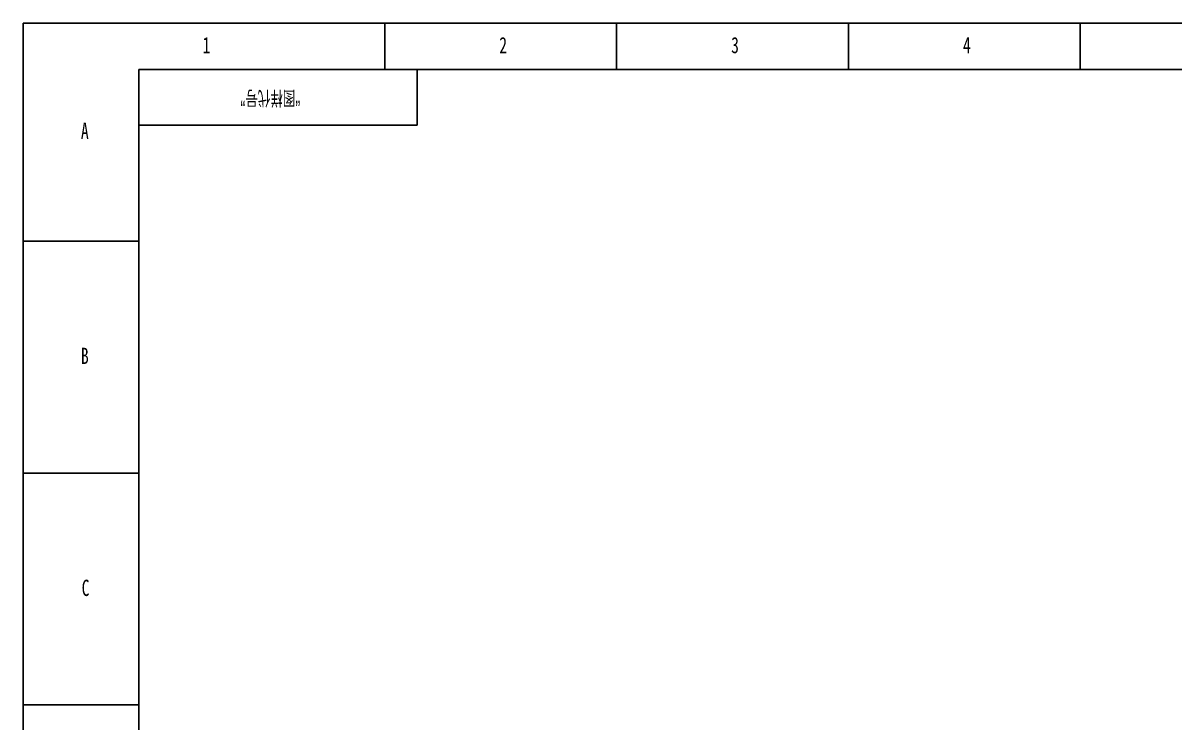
# Model space of a CAD drawing. Header units: millimetres. Extents: x 0 to 841, y 0 to 594.
# Drawn here: x 0 to 248.4, y 443.1 to 594 of the extents above; entities that cross this region are included whole.
import ezdxf

# ---------------------------------------------------------------- set-up
doc = ezdxf.new("R2010")
doc.units = ezdxf.units.MM
for name, color, linetype in [('10', 7, 'Continuous'), ('5', 7, 'Continuous'), ('SLD-0', 7, 'Continuous')]:
    doc.layers.add(name, color=color, linetype=linetype)
doc.styles.add('SLDTEXTSTYLE0', font='TXT', dxfattribs={"width": 0.7, "bigfont": 'bigfont'})
doc.styles.add('SLDTEXTSTYLE4', font='TXT', dxfattribs={"width": 0.7})

msp = doc.modelspace()

# ---------------------------------------------------------------- linework, layer by layer
at = {"layer": '5', "color": 7}
for p, q in [((841, 594), (0, 594)), ((0, 594), (0, 0))]:
    msp.add_line(p, q, dxfattribs=at)
at = {"layer": '5'}
for p, q in [((78, 594), (78, 584)), ((128, 594), (128, 584)), ((178, 594), (178, 584)), ((228, 594), (228, 584)), ((0, 547), (25, 547)), ((0, 497), (25, 497)), ((0, 447), (25, 447))]:
    msp.add_line(p, q, dxfattribs=at)
at = {"layer": '5', "color": 7, "lineweight": 25}
for p, q in [((831, 584), (25, 584)), ((25, 584), (25, 10)), ((85, 572), (85, 584)), ((25, 572), (85, 572))]:
    msp.add_line(p, q, dxfattribs=at)

# ---------------------------------------------------------------- texts
at = {"layer": '10', "char_height": 3.5, "attachment_point": 2, "style": 'SLDTEXTSTYLE4'}
for s, insert in [('1', (39.5444, 590.9927)), ('2', (103.5444, 590.9927)), ('3', (153.5444, 590.9927)), ('4', (203.5444, 590.9927)), ('A', (13.3203, 572.5308)), ('B', (13.3203, 523.9927)), ('C', (13.4819, 473.9927))]:
    msp.add_mtext(s, dxfattribs=dict(at, insert=insert))
at = {"layer": 'SLD-0', "insert": (53.333, 576.1331), "char_height": 3.5, "attachment_point": 2, "rotation": 180, "style": 'SLDTEXTSTYLE0'}
msp.add_mtext('“图样代号”', dxfattribs=at)

doc.saveas('drawing.dxf')
